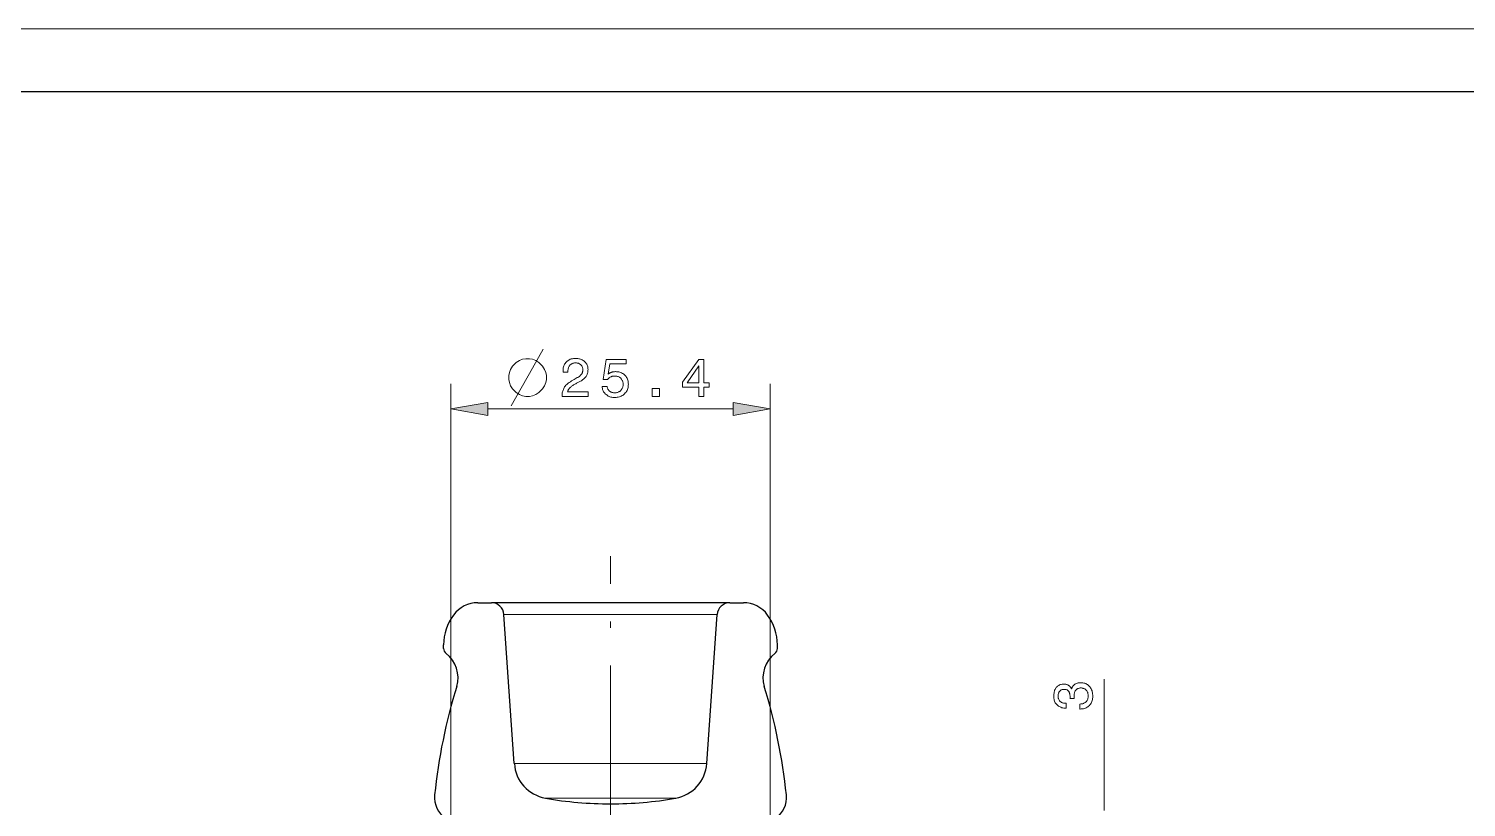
# Model space of a CAD drawing. Extents: x 0 to 297, y 0 to 543.
# Drawn here: x 108.1 to 222.4, y 358.1 to 420 of the extents above; entities that cross this region are included whole.
import ezdxf

# ---------------------------------------------------------------- set-up
doc = ezdxf.new("R2010")
doc.units = 0
doc.linetypes.add('DASHDOT', pattern=[18.5, 12, -3, 0.5, -3])

msp = doc.modelspace()

# ---------------------------------------------------------------- linework, layer by layer
at = {"color": 7, "lineweight": 13}
for p, q in [((0, 420), (297, 420)), ((141.64, 354.83), (141.64, 391.75)), ((167.04, 354.83), (167.04, 391.75))]:
    msp.add_line(p, q, dxfattribs=at)
at = {"color": 7, "lineweight": 30}
msp.add_line((20, 415), (292, 415), dxfattribs=at)
at = {"color": 7, "lineweight": 13, "ltscale": 0.487279}
msp.add_line((144.59, 389.75), (164.08, 389.75), dxfattribs=at)
at = {"color": 7, "linetype": 'DASHDOT', "lineweight": 13}
msp.add_line((154.34, 357.33), (154.34, 378.04), dxfattribs=at)
at = {"color": 7, "lineweight": 30, "ltscale": 0.026998}
for p, q in [((143.78, 374.33), (144.86, 374.33)), ((163.82, 374.33), (164.9, 374.33))]:
    msp.add_line(p, q, dxfattribs=at)
at = {"color": 7, "lineweight": 30, "ltscale": 0.123409}
msp.add_line((149.79, 374.33), (144.86, 374.33), dxfattribs=at)
at = {"color": 7, "lineweight": 30, "ltscale": 0.350717}
msp.add_line((163.82, 374.33), (149.79, 374.33), dxfattribs=at)
at = {"color": 7, "lineweight": 30, "ltscale": 0.297562}
for p, q in [((146.68, 361.53), (145.85, 373.4)), ((161.99, 361.53), (162.82, 373.4))]:
    msp.add_line(p, q, dxfattribs=at)
at = {"color": 7, "lineweight": 13, "ltscale": 0.110426}
msp.add_line((150.27, 373.4), (145.85, 373.4), dxfattribs=at)
at = {"color": 7, "lineweight": 13, "ltscale": 0.313821}
msp.add_line((162.82, 373.4), (150.27, 373.4), dxfattribs=at)
at = {"color": 7, "lineweight": 30, "ltscale": 0.007188}
for p, q in [((141.06, 370.69), (141.06, 370.98)), ((167.61, 370.69), (167.61, 370.98))]:
    msp.add_line(p, q, dxfattribs=at)
at = {"color": 7, "lineweight": 13, "ltscale": 0.261906}
msp.add_line((193.61, 357.79), (193.61, 368.26), dxfattribs=at)
at = {"color": 7, "lineweight": 13, "ltscale": 0.099621}
msp.add_line((150.67, 361.53), (146.68, 361.53), dxfattribs=at)
at = {"color": 7, "lineweight": 13, "ltscale": 0.283113}
msp.add_line((161.99, 361.53), (150.67, 361.53), dxfattribs=at)
at = {"color": 7, "lineweight": 13, "ltscale": 0.067414}
msp.add_line((151.85, 358.78), (149.16, 358.78), dxfattribs=at)
at = {"color": 7, "lineweight": 13, "ltscale": 0.191585}
msp.add_line((159.52, 358.78), (151.85, 358.78), dxfattribs=at)
at = {"color": 7, "lineweight": 13}
msp.add_lwpolyline([(146.44, 390), (148.14, 393), (148.99, 394.5)], dxfattribs=at)
for points in [[(147.89, 393.75), (147.59, 393.75), (147.34, 393.7), (147.09, 393.6), (146.84, 393.45), (146.54, 393.15), (146.39, 392.9), (146.29, 392.65), (146.24, 392.4), (146.24, 392.1), (146.29, 391.85), (146.39, 391.6), (146.54, 391.35), (146.84, 391.05), (147.09, 390.9), (147.34, 390.8), (147.59, 390.75), (147.89, 390.75), (148.14, 390.8), (148.39, 390.9), (148.64, 391.05), (148.94, 391.35), (149.09, 391.6), (149.19, 391.85), (149.24, 392.1), (149.24, 392.4), (149.19, 392.65), (149.09, 392.9), (148.94, 393.15), (148.64, 393.45), (148.39, 393.6), (148.14, 393.7)], [(150.49, 390.75), (150.49, 390.76), (150.49, 390.85), (150.49, 390.94), (150.5, 391.02), (150.52, 391.1), (150.54, 391.17), (150.56, 391.24), (150.59, 391.31), (150.62, 391.38), (150.65, 391.45), (150.69, 391.51), (150.74, 391.57), (150.79, 391.63), (150.85, 391.69), (150.91, 391.74), (150.98, 391.8), (151.06, 391.86), (151.15, 391.92), (151.24, 391.98), (151.33, 392.04), (151.44, 392.1), (151.69, 392.24), (151.74, 392.26), (151.78, 392.29), (151.82, 392.31), (151.86, 392.34), (151.89, 392.37), (151.92, 392.4), (151.95, 392.43), (151.98, 392.46), (152.01, 392.49), (152.03, 392.52), (152.05, 392.55), (152.07, 392.58), (152.08, 392.61), (152.1, 392.65), (152.11, 392.69), (152.12, 392.72), (152.13, 392.76), (152.13, 392.8), (152.13, 392.84), (152.13, 392.88), (152.13, 392.93), (152.13, 392.97), (152.12, 393.02), (152.11, 393.06), (152.09, 393.1), (152.08, 393.13), (152.05, 393.17), (152.03, 393.2), (152, 393.23), (151.97, 393.27), (151.94, 393.29), (151.9, 393.32), (151.86, 393.34), (151.82, 393.36), (151.78, 393.38), (151.74, 393.39), (151.69, 393.4), (151.64, 393.41), (151.59, 393.41), (151.53, 393.41), (151.48, 393.41), (151.43, 393.4), (151.38, 393.39), (151.33, 393.38), (151.29, 393.37), (151.25, 393.34), (151.21, 393.32), (151.17, 393.29), (151.14, 393.26), (151.1, 393.23), (151.07, 393.19), (151.05, 393.15), (151.02, 393.1), (151, 393.06), (150.99, 393.01), (150.97, 392.95), (150.96, 392.9), (150.95, 392.84), (150.95, 392.78), (150.95, 392.72), (150.95, 392.68), (150.56, 392.68), (150.56, 392.74), (150.56, 392.83), (150.57, 392.92), (150.58, 393.01), (150.6, 393.09), (150.62, 393.17), (150.65, 393.24), (150.69, 393.31), (150.73, 393.37), (150.77, 393.44), (150.83, 393.49), (150.88, 393.55), (150.94, 393.59), (151, 393.63), (151.07, 393.67), (151.14, 393.7), (151.22, 393.73), (151.3, 393.75), (151.38, 393.76), (151.47, 393.77), (151.56, 393.77), (151.64, 393.77), (151.73, 393.76), (151.81, 393.75), (151.88, 393.73), (151.96, 393.71), (152.03, 393.68), (152.09, 393.65), (152.16, 393.61), (152.22, 393.57), (152.27, 393.52), (152.32, 393.47), (152.37, 393.42), (152.41, 393.36), (152.45, 393.3), (152.48, 393.24), (152.5, 393.17), (152.52, 393.1), (152.53, 393.03), (152.54, 392.95), (152.55, 392.88), (152.54, 392.81), (152.54, 392.76), (152.53, 392.7), (152.52, 392.64), (152.51, 392.59), (152.49, 392.53), (152.47, 392.48), (152.44, 392.43), (152.42, 392.38), (152.39, 392.33), (152.35, 392.29), (152.31, 392.24), (152.27, 392.2), (152.23, 392.16), (152.18, 392.12), (152.13, 392.08), (152.08, 392.04), (152.02, 392), (151.96, 391.96), (151.9, 391.93), (151.64, 391.8), (151.57, 391.76), (151.51, 391.73), (151.45, 391.69), (151.39, 391.66), (151.33, 391.62), (151.28, 391.59), (151.24, 391.56), (151.2, 391.52), (151.16, 391.49), (151.13, 391.46), (151.1, 391.43), (151.07, 391.4), (151.04, 391.37), (151.02, 391.33), (151, 391.3), (150.98, 391.27), (150.96, 391.23), (150.94, 391.2), (150.93, 391.16), (150.92, 391.12), (152.55, 391.12), (152.55, 390.75)], [(153.67, 391.53), (154.07, 391.53), (154.08, 391.49), (154.09, 391.44), (154.1, 391.4), (154.12, 391.36), (154.13, 391.32), (154.16, 391.29), (154.18, 391.26), (154.2, 391.22), (154.23, 391.19), (154.26, 391.17), (154.3, 391.14), (154.33, 391.12), (154.37, 391.1), (154.4, 391.08), (154.44, 391.07), (154.49, 391.06), (154.53, 391.05), (154.57, 391.04), (154.62, 391.04), (154.67, 391.04), (154.73, 391.04), (154.78, 391.04), (154.84, 391.05), (154.89, 391.07), (154.94, 391.08), (154.99, 391.1), (155.03, 391.13), (155.08, 391.15), (155.12, 391.18), (155.15, 391.22), (155.19, 391.26), (155.22, 391.3), (155.25, 391.34), (155.27, 391.38), (155.29, 391.43), (155.31, 391.48), (155.32, 391.53), (155.33, 391.59), (155.34, 391.64), (155.34, 391.7), (155.34, 391.76), (155.33, 391.82), (155.32, 391.87), (155.31, 391.93), (155.29, 391.98), (155.27, 392.02), (155.25, 392.07), (155.22, 392.11), (155.19, 392.15), (155.16, 392.19), (155.12, 392.22), (155.08, 392.25), (155.04, 392.28), (154.99, 392.3), (154.94, 392.32), (154.89, 392.34), (154.84, 392.35), (154.79, 392.36), (154.73, 392.37), (154.67, 392.37), (154.63, 392.37), (154.6, 392.37), (154.57, 392.36), (154.53, 392.36), (154.5, 392.35), (154.47, 392.35), (154.44, 392.34), (154.41, 392.33), (154.38, 392.31), (154.35, 392.3), (154.32, 392.29), (154.29, 392.27), (154.27, 392.25), (154.24, 392.23), (154.21, 392.21), (154.19, 392.19), (154.17, 392.17), (154.14, 392.15), (154.12, 392.12), (154.1, 392.09), (153.75, 392.09), (153.99, 393.68), (155.59, 393.68), (155.59, 393.33), (154.28, 393.33), (154.16, 392.52), (154.18, 392.54), (154.2, 392.56), (154.23, 392.57), (154.25, 392.59), (154.28, 392.61), (154.3, 392.62), (154.33, 392.63), (154.36, 392.64), (154.38, 392.66), (154.41, 392.67), (154.44, 392.68), (154.47, 392.68), (154.5, 392.69), (154.53, 392.7), (154.57, 392.7), (154.6, 392.71), (154.63, 392.71), (154.66, 392.71), (154.7, 392.72), (154.73, 392.72), (154.82, 392.71), (154.91, 392.7), (154.99, 392.69), (155.07, 392.67), (155.15, 392.65), (155.22, 392.62), (155.29, 392.58), (155.36, 392.54), (155.42, 392.49), (155.48, 392.44), (155.53, 392.39), (155.58, 392.33), (155.62, 392.26), (155.66, 392.2), (155.69, 392.13), (155.71, 392.05), (155.73, 391.97), (155.75, 391.89), (155.75, 391.81), (155.76, 391.72), (155.75, 391.63), (155.74, 391.54), (155.73, 391.46), (155.71, 391.37), (155.68, 391.3), (155.65, 391.22), (155.61, 391.15), (155.57, 391.08), (155.51, 391.02), (155.46, 390.96), (155.4, 390.9), (155.33, 390.85), (155.26, 390.81), (155.19, 390.77), (155.11, 390.74), (155.04, 390.71), (154.95, 390.69), (154.87, 390.68), (154.78, 390.67), (154.68, 390.66), (154.6, 390.67), (154.52, 390.67), (154.44, 390.69), (154.37, 390.7), (154.29, 390.72), (154.22, 390.75), (154.16, 390.78), (154.1, 390.82), (154.04, 390.86), (153.98, 390.9), (153.92, 390.95), (153.88, 391.01), (153.83, 391.06), (153.79, 391.12), (153.76, 391.18), (153.73, 391.25), (153.71, 391.31), (153.69, 391.38), (153.68, 391.46)], [(161.37, 390.75), (161.37, 391.49), (160.05, 391.49), (160.05, 391.87), (161.37, 393.68), (161.76, 393.68), (161.76, 391.84), (162.19, 391.84), (162.19, 391.49), (161.76, 391.49), (161.76, 390.75)], [(160.42, 391.84), (161.37, 391.84), (161.37, 393.18)], [(157.64, 390.75), (157.64, 391.39), (158.23, 391.39), (158.23, 390.75)], [(144.59, 390.27), (141.64, 389.75), (144.59, 389.23)], [(164.08, 389.23), (167.04, 389.75), (164.08, 390.27)], [(191.66, 365.87), (191.66, 366.27), (191.73, 366.28), (191.79, 366.28), (191.84, 366.29), (191.9, 366.3), (191.95, 366.32), (191.99, 366.34), (192.04, 366.36), (192.08, 366.39), (192.12, 366.41), (192.16, 366.45), (192.19, 366.48), (192.22, 366.52), (192.24, 366.56), (192.27, 366.6), (192.29, 366.65), (192.3, 366.7), (192.31, 366.75), (192.32, 366.8), (192.33, 366.86), (192.33, 366.92), (192.33, 366.97), (192.32, 367.03), (192.31, 367.08), (192.3, 367.13), (192.29, 367.18), (192.27, 367.22), (192.25, 367.27), (192.23, 367.31), (192.2, 367.35), (192.17, 367.38), (192.14, 367.41), (192.1, 367.44), (192.07, 367.47), (192.03, 367.49), (191.98, 367.51), (191.94, 367.52), (191.89, 367.54), (191.84, 367.54), (191.79, 367.55), (191.74, 367.55), (191.69, 367.55), (191.64, 367.54), (191.6, 367.54), (191.55, 367.52), (191.51, 367.51), (191.48, 367.49), (191.44, 367.47), (191.41, 367.44), (191.37, 367.41), (191.35, 367.38), (191.32, 367.35), (191.3, 367.31), (191.27, 367.27), (191.26, 367.23), (191.24, 367.18), (191.23, 367.13), (191.22, 367.08), (191.21, 367.03), (191.21, 366.97), (191.21, 366.91), (191.21, 366.9), (191.21, 366.89), (191.21, 366.89), (191.21, 366.88), (191.21, 366.87), (191.21, 366.86), (191.21, 366.85), (191.21, 366.84), (191.21, 366.83), (191.21, 366.82), (191.21, 366.81), (191.21, 366.8), (191.21, 366.79), (191.21, 366.78), (191.21, 366.77), (191.21, 366.76), (191.21, 366.74), (191.21, 366.73), (191.21, 366.72), (191.21, 366.7), (190.87, 366.7), (190.87, 366.71), (190.88, 366.72), (190.88, 366.73), (190.88, 366.74), (190.88, 366.75), (190.88, 366.75), (190.88, 366.76), (190.88, 366.77), (190.88, 366.78), (190.88, 366.79), (190.88, 366.8), (190.88, 366.81), (190.88, 366.81), (190.88, 366.82), (190.88, 366.83), (190.88, 366.84), (190.88, 366.85), (190.88, 366.85), (190.88, 366.86), (190.88, 366.87), (190.88, 366.92), (190.87, 366.98), (190.87, 367.03), (190.86, 367.08), (190.85, 367.12), (190.84, 367.16), (190.82, 367.2), (190.81, 367.24), (190.79, 367.27), (190.76, 367.3), (190.74, 367.32), (190.71, 367.35), (190.68, 367.37), (190.65, 367.39), (190.62, 367.4), (190.58, 367.42), (190.54, 367.43), (190.5, 367.43), (190.46, 367.44), (190.41, 367.44), (190.37, 367.44), (190.33, 367.43), (190.29, 367.43), (190.25, 367.42), (190.21, 367.4), (190.18, 367.39), (190.15, 367.37), (190.12, 367.35), (190.09, 367.33), (190.06, 367.3), (190.04, 367.27), (190.02, 367.24), (190, 367.21), (189.98, 367.17), (189.97, 367.14), (189.96, 367.1), (189.95, 367.05), (189.95, 367.01), (189.94, 366.96), (189.94, 366.91), (189.94, 366.86), (189.95, 366.8), (189.95, 366.75), (189.97, 366.7), (189.98, 366.66), (190, 366.62), (190.02, 366.58), (190.04, 366.54), (190.07, 366.51), (190.1, 366.48), (190.14, 366.45), (190.17, 366.42), (190.21, 366.4), (190.26, 366.38), (190.3, 366.36), (190.35, 366.35), (190.4, 366.34), (190.46, 366.33), (190.52, 366.33), (190.58, 366.33), (190.58, 365.94), (190.55, 365.94), (190.46, 365.95), (190.38, 365.95), (190.3, 365.97), (190.23, 365.98), (190.15, 366.01), (190.09, 366.04), (190.02, 366.07), (189.96, 366.11), (189.9, 366.15), (189.85, 366.2), (189.8, 366.25), (189.75, 366.31), (189.71, 366.37), (189.68, 366.43), (189.65, 366.5), (189.63, 366.57), (189.61, 366.65), (189.6, 366.72), (189.59, 366.81), (189.59, 366.89), (189.59, 366.98), (189.59, 367.07), (189.61, 367.15), (189.62, 367.23), (189.64, 367.3), (189.66, 367.37), (189.69, 367.43), (189.72, 367.49), (189.76, 367.55), (189.8, 367.6), (189.84, 367.65), (189.89, 367.69), (189.94, 367.73), (190, 367.76), (190.05, 367.79), (190.12, 367.82), (190.18, 367.83), (190.25, 367.85), (190.32, 367.85), (190.39, 367.86), (190.44, 367.86), (190.48, 367.85), (190.52, 367.85), (190.56, 367.84), (190.59, 367.83), (190.63, 367.82), (190.67, 367.81), (190.7, 367.79), (190.73, 367.78), (190.76, 367.76), (190.79, 367.74), (190.82, 367.72), (190.85, 367.69), (190.88, 367.67), (190.9, 367.64), (190.92, 367.61), (190.94, 367.58), (190.96, 367.55), (190.98, 367.51), (191, 367.48), (191.02, 367.52), (191.04, 367.57), (191.06, 367.61), (191.09, 367.65), (191.11, 367.69), (191.14, 367.73), (191.17, 367.76), (191.2, 367.79), (191.24, 367.82), (191.27, 367.84), (191.31, 367.87), (191.35, 367.89), (191.4, 367.91), (191.44, 367.92), (191.48, 367.94), (191.53, 367.95), (191.58, 367.96), (191.63, 367.96), (191.68, 367.97), (191.74, 367.97), (191.82, 367.97), (191.9, 367.96), (191.98, 367.94), (192.06, 367.92), (192.13, 367.9), (192.19, 367.86), (192.26, 367.83), (192.32, 367.78), (192.38, 367.73), (192.43, 367.67), (192.48, 367.61), (192.52, 367.55), (192.56, 367.48), (192.6, 367.41), (192.63, 367.33), (192.65, 367.25), (192.67, 367.17), (192.68, 367.08), (192.69, 366.99), (192.69, 366.89), (192.69, 366.8), (192.68, 366.71), (192.67, 366.63), (192.65, 366.55), (192.62, 366.47), (192.59, 366.4), (192.56, 366.33), (192.52, 366.27), (192.47, 366.21), (192.42, 366.15), (192.36, 366.1), (192.3, 366.05), (192.24, 366.01), (192.17, 365.97), (192.1, 365.94), (192.03, 365.92), (191.95, 365.9), (191.87, 365.89), (191.78, 365.88), (191.69, 365.87)]]:
    msp.add_lwpolyline(points, close=True, dxfattribs=at)
at = {"color": 7, "lineweight": 30}
for centre, radius, start, end in [((143.78, 371.93), 2.4, 90, 143.5764), ((144.86, 373.33), 1, 4, 90), ((163.82, 373.33), 1, 90, 176), ((164.9, 371.93), 2.4, 36.4236, 90), ((145.06, 370.98), 4, 143.5766, 179.9999), ((163.61, 370.98), 4, 0.0001, 36.4234), ((141.56, 370.69), 0.5, 180, 232.8827), ((167.11, 370.69), 0.5, 307.1173, 360), ((139.81, 368.38), 2.4, 342.8753, 52.8827), ((168.86, 368.38), 2.4, 127.1173, 197.1247), ((185.11, 354.43), 45, 162.8752, 174.1174), ((123.56, 354.43), 45, 5.8826, 17.1248), ((149.68, 361.74), 3, 184.0001, 260.0571), ((159, 361.74), 3, 279.9429, 355.9999), ((142.34, 358.83), 2, 174.1175, 236.3876), ((166.34, 358.83), 2, 303.6124, 5.8825), ((154.34, 388.33), 30, 260.0566, 270.001), ((154.34, 388.33), 30, 269.999, 279.9434)]:
    msp.add_arc(centre, radius, start, end, dxfattribs=at)
at = {"color": 7, "lineweight": 13}
for points in [[(144.59, 390.27), (141.64, 389.75), (144.59, 390.27), (144.59, 389.23)], [(164.08, 389.23), (167.04, 389.75), (164.08, 389.23), (164.08, 390.27)]]:
    msp.add_solid(points, dxfattribs=at)

doc.saveas('drawing.dxf')
